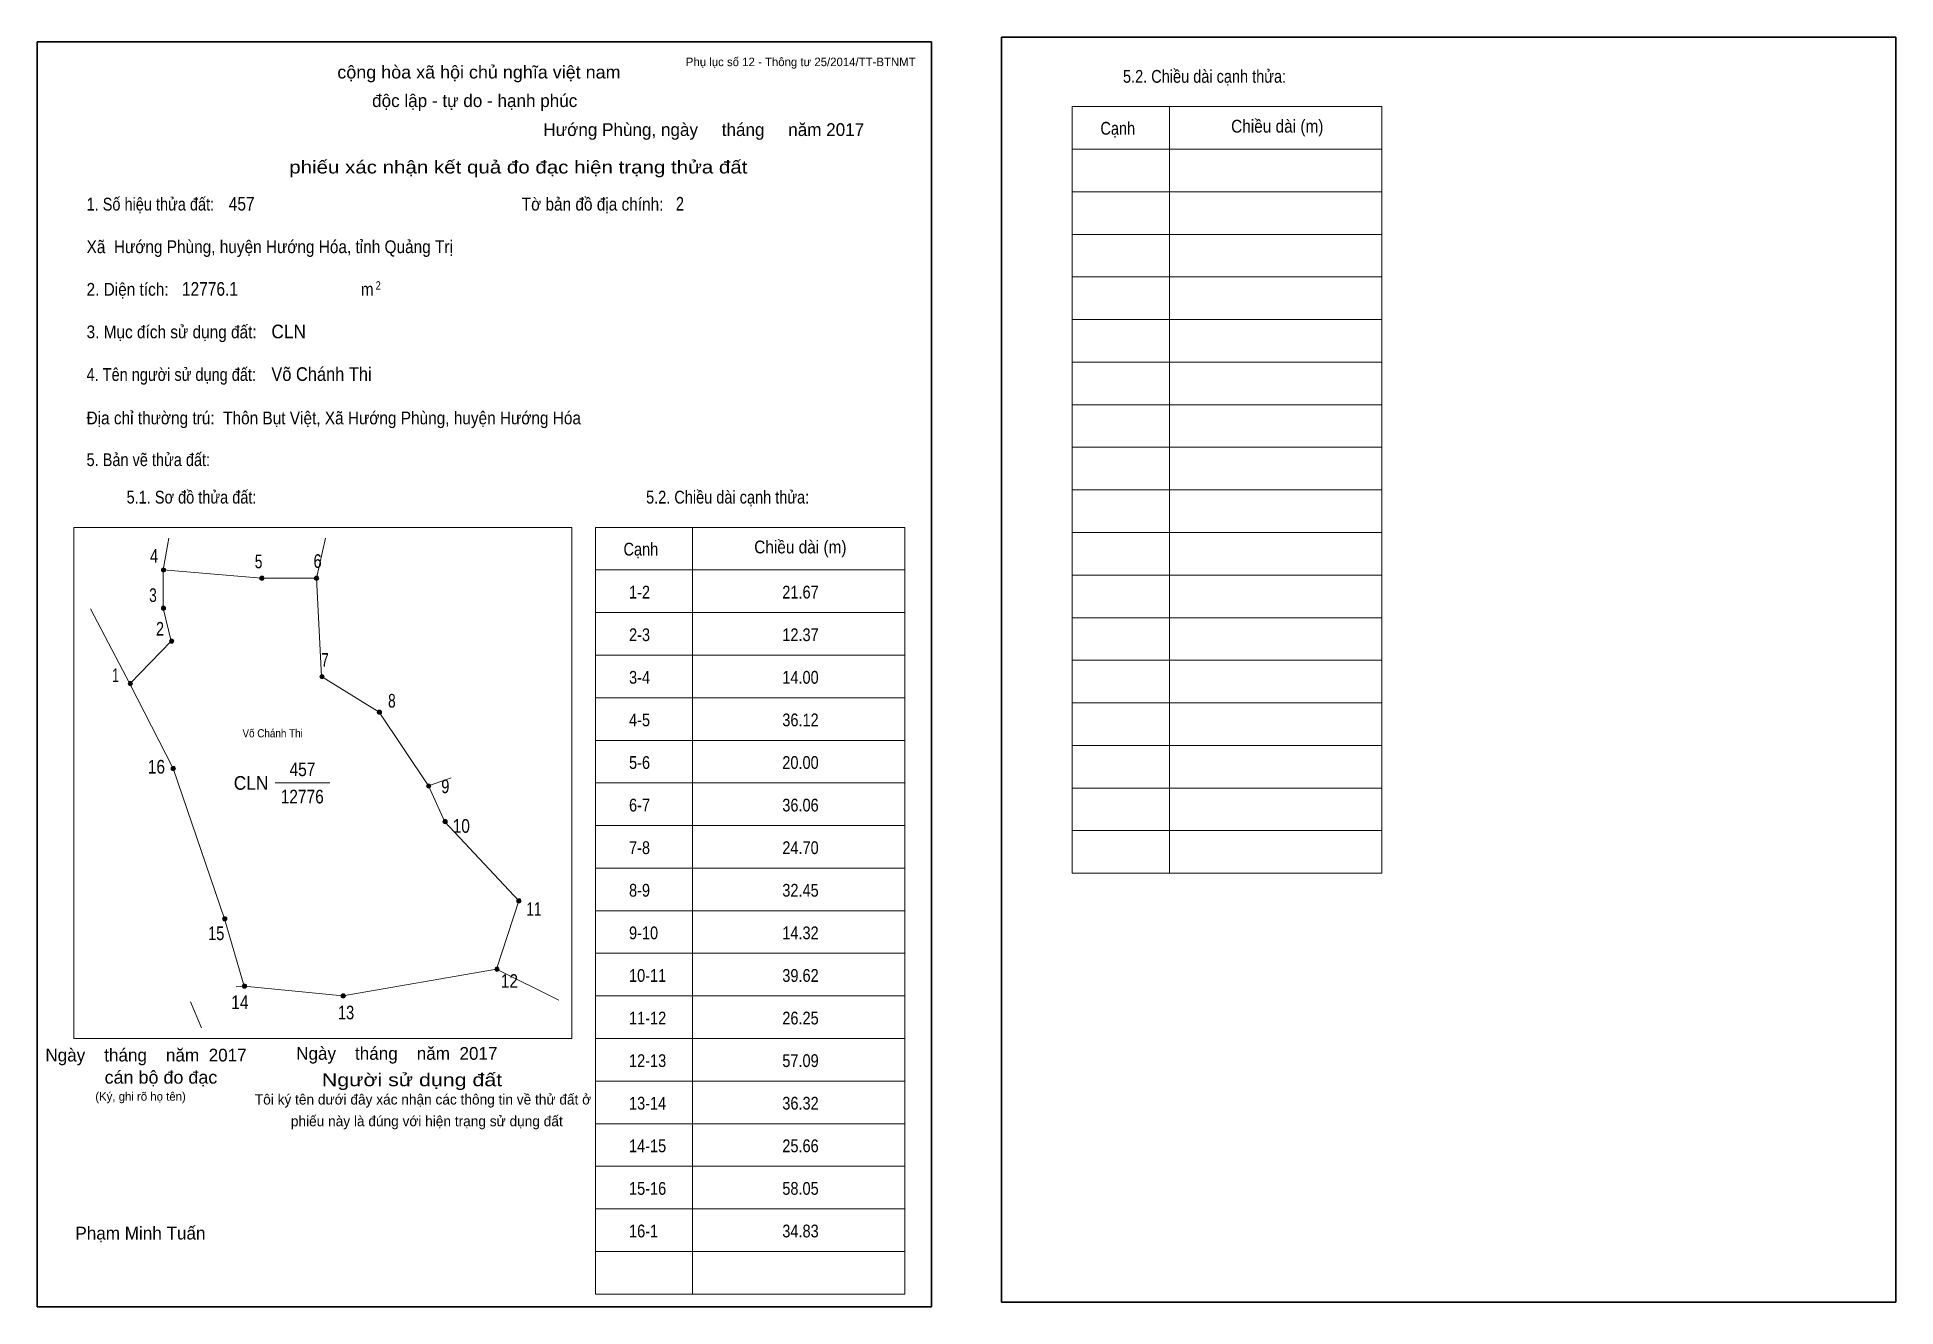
# Model space of a CAD drawing. Header units: centimetres. Extents: x 0 to 43.6, y 0 to 29.8.
import ezdxf
from ezdxf.enums import TextEntityAlignment as Align

# ---------------------------------------------------------------- set-up
doc = ezdxf.new("R2010")
doc.units = ezdxf.units.CM
doc.header["$LTSCALE"] = 0.12
for name, color, linetype in [('30', 7, 'Continuous'), ('34', 7, 'Continuous'), ('62', 7, 'Continuous')]:
    doc.layers.add(name, color=color, linetype=linetype)
for name, color, linetype, lineweight in [('32', 7, 'Continuous', 13), ('33', 7, 'Continuous', 13), ('61', 7, 'Continuous', 13), ('63', 7, 'Continuous', 13)]:
    doc.layers.add(name, color=color, linetype=linetype, lineweight=lineweight)

msp = doc.modelspace()

# ---------------------------------------------------------------- hatches: boundary and pattern name
at = {"layer": '32'}
for points in [[(3.016, 17.3, 1), (2.916, 17.3, 1)], [(5.3272, 17.1074, 1), (5.2272, 17.1074, 1)], [(6.6112, 17.1074, 1), (6.5112, 17.1074, 1)], [(3.016, 16.4012, 1), (2.916, 16.4012, 1)], [(3.2086, 15.6308, 1), (3.1086, 15.6308, 1)], [(6.7397, 14.7961, 1), (6.6397, 14.7961, 1)], [(2.2379, 14.6337, 1), (2.1379, 14.6337, 1)], [(8.0879, 13.9615, 1), (7.9879, 13.9615, 1)], [(3.2465, 12.6377, 1), (3.1465, 12.6377, 1)], [(9.2435, 12.2281, 1), (9.1435, 12.2281, 1)], [(9.6287, 11.3935, 1), (9.5287, 11.3935, 1)], [(11.3621, 9.5316, 1), (11.2621, 9.5316, 1)], [(4.4554, 9.1124, 1), (4.3554, 9.1124, 1)], [(10.8485, 7.9266, 1), (10.7485, 7.9266, 1)], [(4.917, 7.5311, 1), (4.817, 7.5311, 1)], [(7.2372, 7.3, 1), (7.1372, 7.3, 1)]]:
    msp.add_hatch(color=256, dxfattribs=at).paths.add_polyline_path(points)

# ---------------------------------------------------------------- linework, layer by layer
for centre in [(2.966, 17.3), (5.2772, 17.1074), (6.5612, 17.1074), (2.966, 16.4012), (3.1586, 15.6308), (6.6897, 14.7961), (2.1879, 14.6337), (8.0379, 13.9615), (3.1965, 12.6377), (9.1935, 12.2281), (9.5787, 11.3935), (11.3121, 9.5316), (4.4054, 9.1124), (10.7985, 7.9266), (4.867, 7.5311), (7.1872, 7.3)]:
    msp.add_circle(centre, 0.05, dxfattribs=at)
at = {"layer": '33'}
msp.add_line((5.59, 12.3), (6.87, 12.3), dxfattribs=at)
at = {"layer": '61'}
for p, q in [((3.09, 18.05), (2.96, 17.3)), ((6.56, 17.11), (6.77, 18.05)), ((1.25, 16.39), (2.18, 14.63)), ((9.19, 12.23), (9.72, 12.42)), ((12.25, 7.2), (10.79, 7.93)), ((4.67, 7.51), (4.86, 7.53)), ((3.6, 7.16), (3.86, 6.55))]:
    msp.add_line(p, q, dxfattribs=at)
for points in [[(2.96, 17.3), (2.96, 16.4), (3.15, 15.63), (2.18, 14.63)], [(2.96, 17.3), (5.27, 17.11), (6.56, 17.11)], [(9.19, 12.23), (8.03, 13.96), (6.68, 14.8), (6.56, 17.11)], [(2.18, 14.63), (3.19, 12.64), (4.4, 9.11), (4.86, 7.53)], [(10.79, 7.93), (11.31, 9.53), (9.57, 11.39), (9.19, 12.23)], [(4.86, 7.53), (7.18, 7.3), (10.79, 7.93)]]:
    msp.add_lwpolyline(points, dxfattribs=at)
at = {"layer": '63'}
for p, q in [((24.31, 28.18), (31.58, 28.18)), ((24.31, 10.18), (24.31, 28.18)), ((26.59, 10.18), (26.59, 28.18)), ((31.58, 10.18), (31.58, 28.18)), ((24.31, 27.18), (31.58, 27.18)), ((24.31, 26.18), (31.58, 26.18)), ((24.31, 25.18), (31.58, 25.18)), ((24.31, 24.18), (31.58, 24.18)), ((24.31, 23.18), (31.58, 23.18)), ((24.31, 22.18), (31.58, 22.18)), ((24.31, 21.18), (31.58, 21.18)), ((24.31, 20.18), (31.58, 20.18)), ((24.31, 19.18), (31.58, 19.18)), ((0.86, 18.3), (12.56, 18.3)), ((0.86, 6.3), (0.86, 18.3)), ((12.56, 6.3), (12.56, 18.3)), ((13.11, 18.3), (20.38, 18.3)), ((13.11, 0.3), (13.11, 18.3)), ((15.39, 0.3), (15.39, 18.3)), ((20.38, 0.3), (20.38, 18.3)), ((24.31, 18.18), (31.58, 18.18)), ((13.11, 17.3), (20.38, 17.3)), ((24.31, 17.18), (31.58, 17.18)), ((13.11, 16.3), (20.38, 16.3)), ((24.31, 16.18), (31.58, 16.18)), ((13.11, 15.3), (20.38, 15.3)), ((24.31, 15.18), (31.58, 15.18)), ((13.11, 14.3), (20.38, 14.3)), ((24.31, 14.18), (31.58, 14.18)), ((13.11, 13.3), (20.38, 13.3)), ((24.31, 13.18), (31.58, 13.18)), ((13.11, 12.3), (20.38, 12.3)), ((24.31, 12.18), (31.58, 12.18)), ((24.31, 12.18), (31.58, 12.18)), ((13.11, 11.3), (20.38, 11.3)), ((24.31, 11.18), (31.58, 11.18)), ((13.11, 10.3), (20.38, 10.3)), ((24.31, 10.18), (31.58, 10.18)), ((13.11, 9.3), (20.38, 9.3)), ((13.11, 8.3), (20.38, 8.3)), ((13.11, 7.3), (20.38, 7.3)), ((0.86, 6.3), (12.56, 6.3)), ((13.11, 6.3), (20.38, 6.3)), ((13.11, 5.3), (20.38, 5.3)), ((13.11, 4.3), (20.38, 4.3)), ((13.11, 3.3), (20.38, 3.3)), ((13.11, 2.3), (20.38, 2.3)), ((13.11, 2.3), (20.38, 2.3)), ((13.11, 1.3), (20.38, 1.3)), ((13.11, 0.3), (20.38, 0.3))]:
    msp.add_line(p, q, dxfattribs=at)
at = {"layer": '63', "lineweight": 35}
for points in [[(0, 0), (0, 29.7), (21, 29.7), (21, 0)], [(22.65, 0.11), (22.65, 29.81), (43.65, 29.81), (43.65, 0.11)]]:
    msp.add_lwpolyline(points, close=True, dxfattribs=at)

# ---------------------------------------------------------------- texts
at = {"layer": '30', "width": 0.85}
for s, p in [('1-2', (13.9, 16.63)), ('21.67', (17.5, 16.63)), ('2-3', (13.9, 15.63)), ('12.37', (17.5, 15.63)), ('3-4', (13.9, 14.63)), ('14.00', (17.5, 14.63)), ('4-5', (13.9, 13.63)), ('36.12', (17.5, 13.63)), ('5-6', (13.9, 12.63)), ('20.00', (17.5, 12.63)), ('6-7', (13.9, 11.63)), ('36.06', (17.5, 11.63)), ('7-8', (13.9, 10.63)), ('24.70', (17.5, 10.63)), ('8-9', (13.9, 9.63)), ('32.45', (17.5, 9.63)), ('9-10', (13.9, 8.63)), ('14.32', (17.5, 8.63)), ('10-11', (13.9, 7.63)), ('39.62', (17.5, 7.63)), ('11-12', (13.9, 6.63)), ('26.25', (17.5, 6.63)), ('12-13', (13.9, 5.63)), ('57.09', (17.5, 5.63)), ('13-14', (13.9, 4.63)), ('36.32', (17.5, 4.63)), ('14-15', (13.9, 3.63)), ('25.66', (17.5, 3.63)), ('15-16', (13.9, 2.63)), ('58.05', (17.5, 2.63)), ('16-1', (13.9, 1.63)), ('34.83', (17.5, 1.63))]:
    msp.add_text(s, height=0.3, dxfattribs=at).set_placement(p)
at = {"layer": '32'}
for s, width, p in [('4', 0.8, (2.745, 17.47)), ('5', 0.75, (5.2, 17.34)), ('6', 0.8, (6.585, 17.35)), ('3', 0.75, (2.72, 16.55)), ('2', 0.8, (2.885, 15.76)), ('7', 0.75, (6.76, 15.03)), ('1', 0.65, (1.84, 14.67)), ('8', 0.75, (8.33, 14.07)), ('16', 0.85, (2.8, 12.52)), ('9', 0.8, (9.585, 12.06)), ('10', 0.85, (9.96, 11.13)), ('11', 0.75, (11.665, 9.18)), ('15', 0.8, (4.205, 8.61)), ('12', 0.85, (11.09, 7.49)), ('14', 0.85, (4.76, 6.99)), ('13', 0.8, (7.255, 6.75))]:
    msp.add_text(s, height=0.32, dxfattribs=dict(at, width=width)).set_placement(p, align=Align.CENTER)
at = {"layer": '33', "width": 0.85}
for s, p in [('457', (6.23, 12.46)), ('12776', (6.225, 11.82))]:
    msp.add_text(s, height=0.32, dxfattribs=at).set_placement(p, align=Align.CENTER)
at = {"layer": '33', "width": 0.95}
msp.add_text('CLN', height=0.32, dxfattribs=at).set_placement((5.43, 12.14), align=Align.RIGHT)
at = {"layer": '34'}
for s, width, p in [('457', 0.85, (4.5, 25.74)), ('2', 0.8, (15, 25.74)), ('12776.1', 0.85, (3.4, 23.74)), ('CLN', 0.95, (5.5, 22.74)), ('Võ Chánh Thi', 0.9, (5.5, 21.74))]:
    msp.add_text(s, height=0.32, dxfattribs=dict(at, width=width)).set_placement(p)
at = {"layer": '62', "width": 0.9}
msp.add_text('Võ Chánh Thi', height=0.1926, dxfattribs=at).set_placement((5.53, 13.37), align=Align.CENTER)
at = {"layer": '63'}
for s, height, p in [('Phụ lục số 12 - Thông tư 25/2014/TT-BTNMT', 0.2, (20.63, 29.13)), ('Ngày    tháng    năm  2017', 0.3, (10.81, 5.8)), ('Ngày    tháng    năm  2017', 0.3, (4.92, 5.76)), ('(Ký, ghi rõ họ tên)', 0.2, (3.49, 4.84))]:
    msp.add_text(s, height=height, dxfattribs=at).set_placement(p, align=Align.RIGHT)
at = {"layer": '63', "width": 1.05}
msp.add_text('cộng hòa xã hội chủ nghĩa việt nam', height=0.3, dxfattribs=at).set_placement((10.375, 28.84), align=Align.CENTER)
at = {"layer": '63'}
for s, height, width, p in [('5.2. Chiều dài cạnh thửa:', 0.3, 0.85, (25.5, 28.74)), ('Cạnh', 0.3, 0.85, (24.97, 27.52)), ('Chiều dài (m)', 0.3, 0.9, (28.04, 27.57)), ('1. Số hiệu thửa đất:', 0.3, 0.85, (1.16, 25.74)), ('Tờ bản đồ địa chính:', 0.3, 0.9, (11.38, 25.74)), ('Xã  Hướng Phùng, huyện Hướng Hóa, tỉnh Quảng Trị', 0.3, 0.9, (1.16, 24.74)), ('2. Diện tích:', 0.3, 0.9, (1.16, 23.74)), ('2', 0.2, 0.8, (7.95, 23.88)), ('m', 0.3, 0.9, (7.6, 23.74)), ('3. Mục đích sử dụng đất:', 0.3, 0.9, (1.16, 22.74)), ('4. Tên người sử dụng đất:', 0.3, 0.85, (1.16, 21.74)), ('Địa chỉ thường trú:  Thôn Bụt Việt, Xã Hướng Phùng, huyện Hướng Hóa', 0.3, 0.9, (1.16, 20.72)), ('5. Bản vẽ thửa đất:', 0.3, 0.85, (1.16, 19.74)), ('5.1. Sơ đồ thửa đất:', 0.3, 0.85, (2.1, 18.86)), ('5.2. Chiều dài cạnh thửa:', 0.3, 0.85, (14.3, 18.86)), ('Cạnh', 0.3, 0.85, (13.77, 17.64)), ('Chiều dài (m)', 0.3, 0.9, (16.84, 17.69))]:
    msp.add_text(s, height=height, dxfattribs=dict(at, width=width)).set_placement(p)
for s, height, p in [('độc lập - tự do - hạnh phúc', 0.3, (10.275, 28.17)), ('Hướng Phùng, ngày     tháng     năm 2017', 0.3, (15.655, 27.49)), ('Tôi ký tên dưới đây xác nhận các thông tin về thử đất ở ', 0.24, (9.105, 4.75)), ('phiếu này là đúng với hiện trạng sử dụng đất', 0.24, (9.15, 4.24)), ('Phạm Minh Tuấn', 0.3, (2.425, 1.58))]:
    msp.add_text(s, height=height, dxfattribs=at).set_placement(p, align=Align.CENTER)
for s, width, p in [('phiếu xác nhận kết quả đo đạc hiện trạng thửa đất', 1.2, (16.68, 26.61)), ('cán bộ đo đạc', 1.05, (4.23, 5.24)), ('Người sử dụng đất', 1.25, (10.92, 5.18))]:
    msp.add_text(s, height=0.3, dxfattribs=dict(at, width=width)).set_placement(p, align=Align.RIGHT)

doc.saveas('drawing.dxf')
